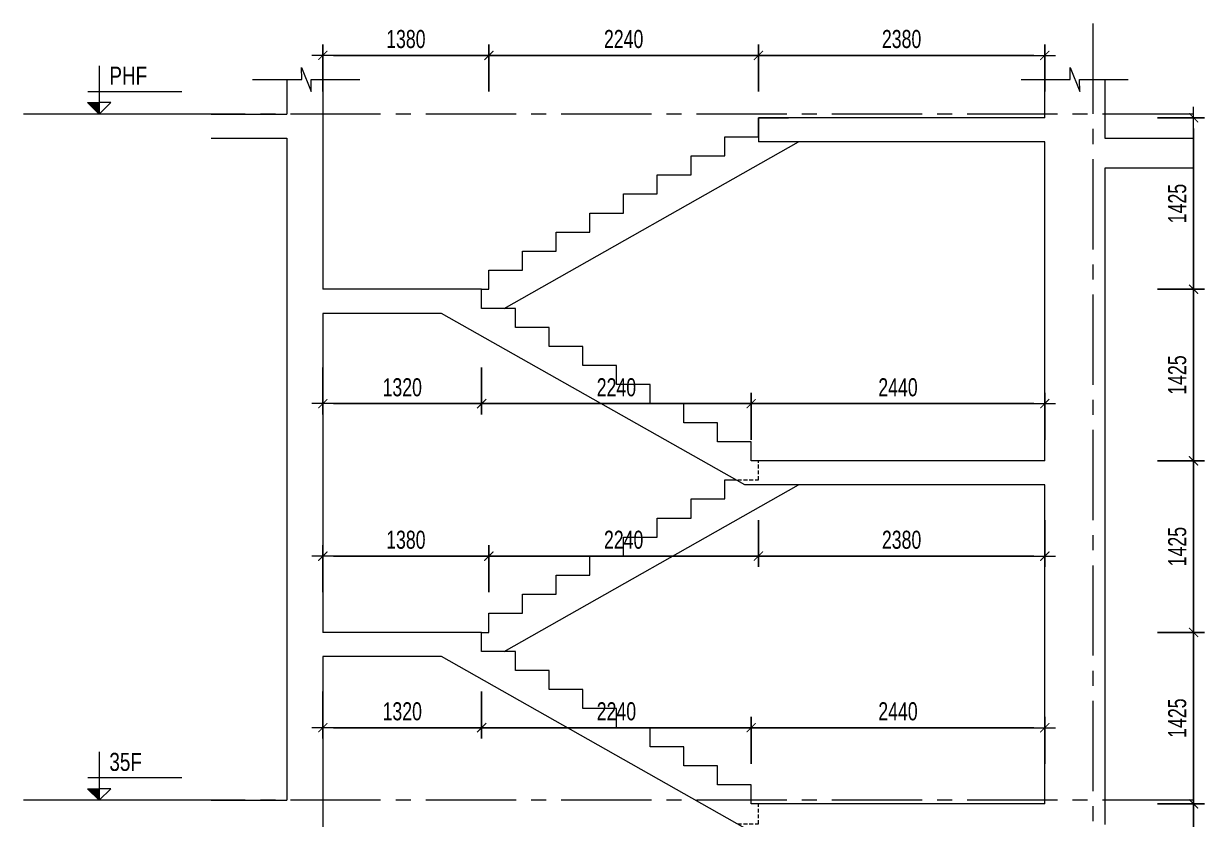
# Model space of a CAD drawing. Header units: millimetres. Extents: x -179076 to 254975, y -18667 to 296191.
# Drawn here: x 33983 to 43796, y 103619 to 110229 of the extents above; entities that cross this region are included whole.
import ezdxf

# ---------------------------------------------------------------- set-up
doc = ezdxf.new("R2010")
doc.units = ezdxf.units.MM
doc.linetypes.add('CENTER2', pattern=[1.125, 0.75, -0.125, 0.125, -0.125])
doc.linetypes.add('HIDDEN2', pattern=[4.7625, 3.175, -1.5875])
doc.layers.get('Defpoints').update_dxf_attribs({"color": 151, "lineweight": 9})
for name, color, linetype, lineweight in [('NDC_S_ANNO', 7, 'Continuous', 20), ('NDC_S_AXIS', 5, 'CENTER2', 13), ('NDC_S_CONTINUOUS', 3, 'Continuous', 20), ('NDC_S_DIM', 1, 'Continuous', 15), ('NDC_S_HIDDEN', 8, 'HIDDEN2', 13), ('NDC_S_SLAB', 2, 'Continuous', 20), ('NDC_S_SYMBOL', 1, 'Continuous', 15), ('NDC_S_TEXT SYMBOL', 7, 'Continuous', 20), ('NDC_S_VN TEXT', 7, 'Continuous', 20)]:
    doc.layers.add(name, color=color, linetype=linetype, lineweight=lineweight)
doc.styles.add('NDC_ANNO', font='', dxfattribs={"width": 0.8})
doc.styles.add('NDC_DIM', font='', dxfattribs={"width": 0.75})
doc.styles.get('NDC_ANNO').set_extended_font_data('Dotum')
doc.styles.get('NDC_DIM').set_extended_font_data('Dotum')
doc.dimstyles.new('NDC_dim_60', dxfattribs={"dimscale": 60, "dimtxt": 2.5, "dimasz": 1.5, "dimexe": 1.5, "dimexo": 2.5, "dimgap": 1, "dimtad": 1, "dimdec": 0, "dimzin": 0, "dimdsep": 46, "dimtxsty": 'NDC_DIM', "dimblk": 'DIMMARK', "dimcen": 0.09, "dimdle": 1.2, "dimclrd": 1, "dimclre": 1, "dimclrt": 3, "dimadec": 0, "dimazin": 0, "dimtfac": 1, "dimtdec": 0, "dimtix": 1, "dimtofl": 0, "dimtmove": 0, "dimatfit": 3, "dimfxl": 5, "dimfxlon": 1, "dimtolj": 1, "dimtzin": 0, "dimarcsym": 0})

# ---------------------------------------------------------------- blocks, each defined once
blk = doc.blocks.new('kata_block_CT')
at = {"layer": 'NDC_S_ANNO'}
blk.add_hatch(color=3, dxfattribs=at).paths.add_polyline_path([(0, 1.6), (-1.61, 1.6), (0, 0)])
at = {"layer": 'NDC_S_ANNO', "ltscale": 50}
h = blk.add_hatch(dxfattribs=at)
h.set_pattern_fill('ANSI31', color=256, scale=1.406, style=0)
h.paths.add_polyline_path([(0, 1.6), (0, 0), (1.61, 1.6)])
for p, q in [((-1.59, 3.14), (11.47, 3.14)), ((11.56, 0), (-1.64, 0))]:
    blk.add_line(p, q, dxfattribs=at)
for points in [[(0, 6.69), (0, 0)], [(0, 0), (-1.61, 1.6), (0, 1.6)], [(0, 0), (1.61, 1.6), (0, 1.6)]]:
    blk.add_lwpolyline(points, dxfattribs=at)
at = {"layer": 'NDC_S_ANNO', "color": 8, "ltscale": 50}
blk.add_lwpolyline([(0, 0), (-1.61, 1.6), (0, 1.6)], dxfattribs=at)
at = {"layer": 'NDC_S_TEXT SYMBOL', "color": 3, "style": 'NDC_ANNO', "width": 0.8}
blk.add_attdef('CT', (1.41, 4.07), '', height=2.5, dxfattribs=at)
blk = doc.blocks.new('DIMMARK')
at = {"layer": 'NDC_S_DIM', "color": 1}
blk.add_line((-1.5, 0), (1, 0), dxfattribs=at)
at = {"layer": 'NDC_S_DIM', "color": 2, "const_width": 0.1}
blk.add_lwpolyline([(-0.42, -0.42), (0.42, 0.42)], dxfattribs=at)
blk = doc.blocks.new('*D2771')
at = {"layer": 'Defpoints', "color": 0, "transparency": 16777216}
for p in [(36470, 105172.4), (37790, 105172.4), (37790, 104380.7)]:
    blk.add_point(p, dxfattribs=at)
at = {"layer": 'NDC_S_DIM', "color": 1, "lineweight": -2, "transparency": 16777216}
for p, q in [((36470, 104680.7), (36470, 104290.7)), ((37790, 104680.7), (37790, 104290.7)), ((36560, 104380.7), (37700, 104380.7))]:
    blk.add_line(p, q, dxfattribs=at)
at = {"layer": 'NDC_S_DIM', "color": 1, "lineweight": -2, "transparency": 16777216, "xscale": 90, "yscale": 90, "zscale": 90, "rotation": 180}
blk.add_blockref('DIMMARK', (36470, 104380.7), dxfattribs=at)
at = {"layer": 'NDC_S_DIM', "color": 1, "lineweight": -2, "transparency": 16777216, "xscale": 90, "yscale": 90, "zscale": 90}
blk.add_blockref('DIMMARK', (37790, 104380.7), dxfattribs=at)
at = {"layer": 'NDC_S_DIM', "color": 3, "transparency": 16777216, "insert": (37130, 104515.9), "char_height": 150, "attachment_point": 5, "style": 'NDC_DIM'}
blk.add_mtext('\\A1;1320', dxfattribs=at)
blk = doc.blocks.new('*D2772')
at = {"layer": 'Defpoints', "color": 0, "transparency": 16777216}
for p in [(37790, 105172.4), (40030, 104380.7), (40030, 103747.4)]:
    blk.add_point(p, dxfattribs=at)
at = {"layer": 'NDC_S_DIM', "color": 1, "lineweight": -2, "transparency": 16777216}
for p, q in [((37790, 104680.7), (37790, 104290.7)), ((40030, 104080.7), (40030, 104470.7)), ((37880, 104380.7), (39940, 104380.7))]:
    blk.add_line(p, q, dxfattribs=at)
at = {"layer": 'NDC_S_DIM', "color": 1, "lineweight": -2, "transparency": 16777216, "xscale": 90, "yscale": 90, "zscale": 90, "rotation": 180}
blk.add_blockref('DIMMARK', (37790, 104380.7), dxfattribs=at)
at = {"layer": 'NDC_S_DIM', "color": 1, "lineweight": -2, "transparency": 16777216, "xscale": 90, "yscale": 90, "zscale": 90}
blk.add_blockref('DIMMARK', (40030, 104380.7), dxfattribs=at)
at = {"layer": 'NDC_S_DIM', "color": 3, "transparency": 16777216, "insert": (38910, 104515.9), "char_height": 150, "attachment_point": 5, "style": 'NDC_DIM'}
blk.add_mtext('\\A1;2240', dxfattribs=at)
blk = doc.blocks.new('*D2773')
at = {"layer": 'Defpoints', "color": 0, "transparency": 16777216}
for p in [(42470, 104380.7), (40030, 103747.4), (42470, 103747.4)]:
    blk.add_point(p, dxfattribs=at)
at = {"layer": 'NDC_S_DIM', "color": 1, "lineweight": -2, "transparency": 16777216}
for p, q in [((40030, 104080.7), (40030, 104470.7)), ((42470, 104080.7), (42470, 104470.7)), ((40120, 104380.7), (42380, 104380.7))]:
    blk.add_line(p, q, dxfattribs=at)
at = {"layer": 'NDC_S_DIM', "color": 1, "lineweight": -2, "transparency": 16777216, "xscale": 90, "yscale": 90, "zscale": 90, "rotation": 180}
blk.add_blockref('DIMMARK', (40030, 104380.7), dxfattribs=at)
at = {"layer": 'NDC_S_DIM', "color": 1, "lineweight": -2, "transparency": 16777216, "xscale": 90, "yscale": 90, "zscale": 90}
blk.add_blockref('DIMMARK', (42470, 104380.7), dxfattribs=at)
at = {"layer": 'NDC_S_DIM', "color": 3, "transparency": 16777216, "insert": (41250, 104515.9), "char_height": 150, "attachment_point": 5, "style": 'NDC_DIM'}
blk.add_mtext('\\A1;2440', dxfattribs=at)
blk = doc.blocks.new('*D2774')
at = {"layer": 'Defpoints', "color": 0, "transparency": 16777216}
for p in [(37850, 105805.7), (36470, 105172.4), (37850, 105172.4)]:
    blk.add_point(p, dxfattribs=at)
at = {"layer": 'NDC_S_DIM', "color": 1, "lineweight": -2, "transparency": 16777216}
for p, q in [((36470, 105505.7), (36470, 105895.7)), ((37850, 105505.7), (37850, 105895.7)), ((36560, 105805.7), (37760, 105805.7))]:
    blk.add_line(p, q, dxfattribs=at)
at = {"layer": 'NDC_S_DIM', "color": 1, "lineweight": -2, "transparency": 16777216, "xscale": 90, "yscale": 90, "zscale": 90, "rotation": 180}
blk.add_blockref('DIMMARK', (36470, 105805.7), dxfattribs=at)
at = {"layer": 'NDC_S_DIM', "color": 1, "lineweight": -2, "transparency": 16777216, "xscale": 90, "yscale": 90, "zscale": 90}
blk.add_blockref('DIMMARK', (37850, 105805.7), dxfattribs=at)
at = {"layer": 'NDC_S_DIM', "color": 3, "transparency": 16777216, "insert": (37160, 105940.9), "char_height": 150, "attachment_point": 5, "style": 'NDC_DIM'}
blk.add_mtext('\\A1;1380', dxfattribs=at)
blk = doc.blocks.new('*D2775')
at = {"layer": 'Defpoints', "color": 0, "transparency": 16777216}
for p in [(40090, 106439.1), (40090, 105805.7), (37850, 105172.4)]:
    blk.add_point(p, dxfattribs=at)
at = {"layer": 'NDC_S_DIM', "color": 1, "lineweight": -2, "transparency": 16777216}
for p, q in [((40090, 106105.7), (40090, 105715.7)), ((37850, 105505.7), (37850, 105895.7)), ((37940, 105805.7), (40000, 105805.7))]:
    blk.add_line(p, q, dxfattribs=at)
at = {"layer": 'NDC_S_DIM', "color": 1, "lineweight": -2, "transparency": 16777216, "xscale": 90, "yscale": 90, "zscale": 90, "rotation": 180}
blk.add_blockref('DIMMARK', (37850, 105805.7), dxfattribs=at)
at = {"layer": 'NDC_S_DIM', "color": 1, "lineweight": -2, "transparency": 16777216, "xscale": 90, "yscale": 90, "zscale": 90}
blk.add_blockref('DIMMARK', (40090, 105805.7), dxfattribs=at)
at = {"layer": 'NDC_S_DIM', "color": 3, "transparency": 16777216, "insert": (38970, 105940.9), "char_height": 150, "attachment_point": 5, "style": 'NDC_DIM'}
blk.add_mtext('\\A1;2240', dxfattribs=at)
blk = doc.blocks.new('*D2776')
at = {"layer": 'Defpoints', "color": 0, "transparency": 16777216}
for p in [(40090, 106439.1), (42470, 106397.4), (42470, 105805.7)]:
    blk.add_point(p, dxfattribs=at)
at = {"layer": 'NDC_S_DIM', "color": 1, "lineweight": -2, "transparency": 16777216}
for p, q in [((40090, 106105.7), (40090, 105715.7)), ((42470, 106105.7), (42470, 105715.7)), ((40180, 105805.7), (42380, 105805.7))]:
    blk.add_line(p, q, dxfattribs=at)
at = {"layer": 'NDC_S_DIM', "color": 1, "lineweight": -2, "transparency": 16777216, "xscale": 90, "yscale": 90, "zscale": 90, "rotation": 180}
blk.add_blockref('DIMMARK', (40090, 105805.7), dxfattribs=at)
at = {"layer": 'NDC_S_DIM', "color": 1, "lineweight": -2, "transparency": 16777216, "xscale": 90, "yscale": 90, "zscale": 90}
blk.add_blockref('DIMMARK', (42470, 105805.7), dxfattribs=at)
at = {"layer": 'NDC_S_DIM', "color": 3, "transparency": 16777216, "insert": (41280, 105940.9), "char_height": 150, "attachment_point": 5, "style": 'NDC_DIM'}
blk.add_mtext('\\A1;2380', dxfattribs=at)
blk = doc.blocks.new('*D2777')
at = {"layer": 'Defpoints', "color": 0, "transparency": 16777216}
for p in [(36470, 108022.4), (37790, 108022.4), (37790, 107072.4)]:
    blk.add_point(p, dxfattribs=at)
at = {"layer": 'NDC_S_DIM', "color": 1, "lineweight": -2, "transparency": 16777216}
for p, q in [((36470, 107372.4), (36470, 106982.4)), ((37790, 107372.4), (37790, 106982.4)), ((36560, 107072.4), (37700, 107072.4))]:
    blk.add_line(p, q, dxfattribs=at)
at = {"layer": 'NDC_S_DIM', "color": 1, "lineweight": -2, "transparency": 16777216, "xscale": 90, "yscale": 90, "zscale": 90, "rotation": 180}
blk.add_blockref('DIMMARK', (36470, 107072.4), dxfattribs=at)
at = {"layer": 'NDC_S_DIM', "color": 1, "lineweight": -2, "transparency": 16777216, "xscale": 90, "yscale": 90, "zscale": 90}
blk.add_blockref('DIMMARK', (37790, 107072.4), dxfattribs=at)
at = {"layer": 'NDC_S_DIM', "color": 3, "transparency": 16777216, "insert": (37130, 107207.5), "char_height": 150, "attachment_point": 5, "style": 'NDC_DIM'}
blk.add_mtext('\\A1;1320', dxfattribs=at)
blk = doc.blocks.new('*D2814')
at = {"layer": 'Defpoints', "color": 0, "transparency": 16777216}
for p in [(37790, 108022.4), (40030, 107072.4), (40030, 106597.4)]:
    blk.add_point(p, dxfattribs=at)
at = {"layer": 'NDC_S_DIM', "color": 1, "lineweight": -2, "transparency": 16777216}
for p, q in [((37790, 107372.4), (37790, 106982.4)), ((40030, 106772.4), (40030, 107162.4)), ((37880, 107072.4), (39940, 107072.4))]:
    blk.add_line(p, q, dxfattribs=at)
at = {"layer": 'NDC_S_DIM', "color": 1, "lineweight": -2, "transparency": 16777216, "xscale": 90, "yscale": 90, "zscale": 90, "rotation": 180}
blk.add_blockref('DIMMARK', (37790, 107072.4), dxfattribs=at)
at = {"layer": 'NDC_S_DIM', "color": 1, "lineweight": -2, "transparency": 16777216, "xscale": 90, "yscale": 90, "zscale": 90}
blk.add_blockref('DIMMARK', (40030, 107072.4), dxfattribs=at)
at = {"layer": 'NDC_S_DIM', "color": 3, "transparency": 16777216, "insert": (38910, 107207.5), "char_height": 150, "attachment_point": 5, "style": 'NDC_DIM'}
blk.add_mtext('\\A1;2240', dxfattribs=at)
blk = doc.blocks.new('*D2815')
at = {"layer": 'Defpoints', "color": 0, "transparency": 16777216}
for p in [(42470, 107072.4), (40030, 106597.4), (42470, 106597.4)]:
    blk.add_point(p, dxfattribs=at)
at = {"layer": 'NDC_S_DIM', "color": 1, "lineweight": -2, "transparency": 16777216}
for p, q in [((40030, 106772.4), (40030, 107162.4)), ((42470, 106772.4), (42470, 107162.4)), ((40120, 107072.4), (42380, 107072.4))]:
    blk.add_line(p, q, dxfattribs=at)
at = {"layer": 'NDC_S_DIM', "color": 1, "lineweight": -2, "transparency": 16777216, "xscale": 90, "yscale": 90, "zscale": 90, "rotation": 180}
blk.add_blockref('DIMMARK', (40030, 107072.4), dxfattribs=at)
at = {"layer": 'NDC_S_DIM', "color": 1, "lineweight": -2, "transparency": 16777216, "xscale": 90, "yscale": 90, "zscale": 90}
blk.add_blockref('DIMMARK', (42470, 107072.4), dxfattribs=at)
at = {"layer": 'NDC_S_DIM', "color": 3, "transparency": 16777216, "insert": (41250, 107207.5), "char_height": 150, "attachment_point": 5, "style": 'NDC_DIM'}
blk.add_mtext('\\A1;2440', dxfattribs=at)
blk = doc.blocks.new('*D2816')
at = {"layer": 'Defpoints', "color": 0, "transparency": 16777216}
for p in [(37850, 109965.4), (37850, 108101.6), (36470, 108022.4)]:
    blk.add_point(p, dxfattribs=at)
at = {"layer": 'NDC_S_DIM', "color": 1, "lineweight": -2, "transparency": 16777216}
for p, q in [((36470, 109665.4), (36470, 110055.4)), ((37850, 109665.4), (37850, 110055.4)), ((36560, 109965.4), (37760, 109965.4))]:
    blk.add_line(p, q, dxfattribs=at)
at = {"layer": 'NDC_S_DIM', "color": 1, "lineweight": -2, "transparency": 16777216, "xscale": 90, "yscale": 90, "zscale": 90, "rotation": 180}
blk.add_blockref('DIMMARK', (36470, 109965.4), dxfattribs=at)
at = {"layer": 'NDC_S_DIM', "color": 1, "lineweight": -2, "transparency": 16777216, "xscale": 90, "yscale": 90, "zscale": 90}
blk.add_blockref('DIMMARK', (37850, 109965.4), dxfattribs=at)
at = {"layer": 'NDC_S_DIM', "color": 3, "transparency": 16777216, "insert": (37160, 110100.5), "char_height": 150, "attachment_point": 5, "style": 'NDC_DIM'}
blk.add_mtext('\\A1;1380', dxfattribs=at)
blk = doc.blocks.new('*D2817')
at = {"layer": 'Defpoints', "color": 0, "transparency": 16777216}
for p in [(40090, 109965.4), (40090, 109289.1), (37850, 108101.6)]:
    blk.add_point(p, dxfattribs=at)
at = {"layer": 'NDC_S_DIM', "color": 1, "lineweight": -2, "transparency": 16777216}
for p, q in [((37850, 109665.4), (37850, 110055.4)), ((40090, 109665.4), (40090, 110055.4)), ((37940, 109965.4), (40000, 109965.4))]:
    blk.add_line(p, q, dxfattribs=at)
at = {"layer": 'NDC_S_DIM', "color": 1, "lineweight": -2, "transparency": 16777216, "xscale": 90, "yscale": 90, "zscale": 90, "rotation": 180}
blk.add_blockref('DIMMARK', (37850, 109965.4), dxfattribs=at)
at = {"layer": 'NDC_S_DIM', "color": 1, "lineweight": -2, "transparency": 16777216, "xscale": 90, "yscale": 90, "zscale": 90}
blk.add_blockref('DIMMARK', (40090, 109965.4), dxfattribs=at)
at = {"layer": 'NDC_S_DIM', "color": 3, "transparency": 16777216, "insert": (38970, 110100.5), "char_height": 150, "attachment_point": 5, "style": 'NDC_DIM'}
blk.add_mtext('\\A1;2240', dxfattribs=at)
blk = doc.blocks.new('*D2818')
at = {"layer": 'Defpoints', "color": 0, "transparency": 16777216}
for p in [(42470, 109965.4), (42470, 109447.4), (40090, 109289.1)]:
    blk.add_point(p, dxfattribs=at)
at = {"layer": 'NDC_S_DIM', "color": 1, "lineweight": -2, "transparency": 16777216}
for p, q in [((40090, 109665.4), (40090, 110055.4)), ((42470, 109665.4), (42470, 110055.4)), ((40180, 109965.4), (42380, 109965.4))]:
    blk.add_line(p, q, dxfattribs=at)
at = {"layer": 'NDC_S_DIM', "color": 1, "lineweight": -2, "transparency": 16777216, "xscale": 90, "yscale": 90, "zscale": 90, "rotation": 180}
blk.add_blockref('DIMMARK', (40090, 109965.4), dxfattribs=at)
at = {"layer": 'NDC_S_DIM', "color": 1, "lineweight": -2, "transparency": 16777216, "xscale": 90, "yscale": 90, "zscale": 90}
blk.add_blockref('DIMMARK', (42470, 109965.4), dxfattribs=at)
at = {"layer": 'NDC_S_DIM', "color": 3, "transparency": 16777216, "insert": (41280, 110100.5), "char_height": 150, "attachment_point": 5, "style": 'NDC_DIM'}
blk.add_mtext('\\A1;2380', dxfattribs=at)
blk = doc.blocks.new('*D3075')
at = {"layer": 'Defpoints', "color": 0, "transparency": 16777216}
for p in [(40030, 103747.4), (43706.4, 103747.4), (37850, 102247.4)]:
    blk.add_point(p, dxfattribs=at)
at = {"layer": 'NDC_S_DIM', "color": 1, "lineweight": -2, "transparency": 16777216}
for p, q in [((43406.4, 103747.4), (43796.4, 103747.4)), ((43706.4, 102337.4), (43706.4, 103657.4)), ((43406.4, 102247.4), (43796.4, 102247.4))]:
    blk.add_line(p, q, dxfattribs=at)
at = {"layer": 'NDC_S_DIM', "color": 1, "lineweight": -2, "transparency": 16777216, "xscale": 90, "yscale": 90, "zscale": 90}
for p, rotation in [((43706.4, 103747.4), 90), ((43706.4, 102247.4), 270)]:
    blk.add_blockref('DIMMARK', p, dxfattribs=dict(at, rotation=rotation))
at = {"layer": 'NDC_S_DIM', "color": 3, "transparency": 16777216, "insert": (43571.3, 102997.4), "char_height": 150, "attachment_point": 5, "rotation": 90, "style": 'NDC_DIM'}
blk.add_mtext('\\A1;1500', dxfattribs=at)
blk = doc.blocks.new('*D3076')
at = {"layer": 'Defpoints', "color": 0, "transparency": 16777216}
for p in [(37850, 105172.4), (43706.4, 105172.4), (40030, 103747.4)]:
    blk.add_point(p, dxfattribs=at)
at = {"layer": 'NDC_S_DIM', "color": 1, "lineweight": -2, "transparency": 16777216}
for p, q in [((43406.4, 105172.4), (43796.4, 105172.4)), ((43706.4, 103837.4), (43706.4, 105082.4)), ((43406.4, 103747.4), (43796.4, 103747.4))]:
    blk.add_line(p, q, dxfattribs=at)
at = {"layer": 'NDC_S_DIM', "color": 1, "lineweight": -2, "transparency": 16777216, "xscale": 90, "yscale": 90, "zscale": 90}
for p, rotation in [((43706.4, 105172.4), 90), ((43706.4, 103747.4), 270)]:
    blk.add_blockref('DIMMARK', p, dxfattribs=dict(at, rotation=rotation))
at = {"layer": 'NDC_S_DIM', "color": 3, "transparency": 16777216, "insert": (43571.3, 104459.9), "char_height": 150, "attachment_point": 5, "rotation": 90, "style": 'NDC_DIM'}
blk.add_mtext('\\A1;1425', dxfattribs=at)
blk = doc.blocks.new('*D3077')
at = {"layer": 'Defpoints', "color": 0, "transparency": 16777216}
for p in [(40030, 106597.4), (43706.4, 106597.4), (37850, 105172.4)]:
    blk.add_point(p, dxfattribs=at)
at = {"layer": 'NDC_S_DIM', "color": 1, "lineweight": -2, "transparency": 16777216}
for p, q in [((43406.4, 106597.4), (43796.4, 106597.4)), ((43706.4, 105262.4), (43706.4, 106507.4)), ((43406.4, 105172.4), (43796.4, 105172.4))]:
    blk.add_line(p, q, dxfattribs=at)
at = {"layer": 'NDC_S_DIM', "color": 1, "lineweight": -2, "transparency": 16777216, "xscale": 90, "yscale": 90, "zscale": 90}
for p, rotation in [((43706.4, 106597.4), 90), ((43706.4, 105172.4), 270)]:
    blk.add_blockref('DIMMARK', p, dxfattribs=dict(at, rotation=rotation))
at = {"layer": 'NDC_S_DIM', "color": 3, "transparency": 16777216, "insert": (43571.3, 105884.9), "char_height": 150, "attachment_point": 5, "rotation": 90, "style": 'NDC_DIM'}
blk.add_mtext('\\A1;1425', dxfattribs=at)
blk = doc.blocks.new('*D3078')
at = {"layer": 'Defpoints', "color": 0, "transparency": 16777216}
for p in [(37850, 108022.4), (43706.4, 108022.4), (40030, 106597.4)]:
    blk.add_point(p, dxfattribs=at)
at = {"layer": 'NDC_S_DIM', "color": 1, "lineweight": -2, "transparency": 16777216}
for p, q in [((43406.4, 108022.4), (43796.4, 108022.4)), ((43706.4, 106687.4), (43706.4, 107932.4)), ((43406.4, 106597.4), (43796.4, 106597.4))]:
    blk.add_line(p, q, dxfattribs=at)
at = {"layer": 'NDC_S_DIM', "color": 1, "lineweight": -2, "transparency": 16777216, "xscale": 90, "yscale": 90, "zscale": 90}
for p, rotation in [((43706.4, 108022.4), 90), ((43706.4, 106597.4), 270)]:
    blk.add_blockref('DIMMARK', p, dxfattribs=dict(at, rotation=rotation))
at = {"layer": 'NDC_S_DIM', "color": 3, "transparency": 16777216, "insert": (43571.3, 107309.9), "char_height": 150, "attachment_point": 5, "rotation": 90, "style": 'NDC_DIM'}
blk.add_mtext('\\A1;1425', dxfattribs=at)
blk = doc.blocks.new('*D3079')
at = {"layer": 'Defpoints', "color": 0, "transparency": 16777216}
for p in [(40090, 109447.4), (43706.4, 109447.4), (37850, 108022.4)]:
    blk.add_point(p, dxfattribs=at)
at = {"layer": 'NDC_S_DIM', "color": 1, "lineweight": -2, "transparency": 16777216}
for p, q in [((43406.4, 109447.4), (43796.4, 109447.4)), ((43706.4, 108112.4), (43706.4, 109357.4)), ((43406.4, 108022.4), (43796.4, 108022.4))]:
    blk.add_line(p, q, dxfattribs=at)
at = {"layer": 'NDC_S_DIM', "color": 1, "lineweight": -2, "transparency": 16777216, "xscale": 90, "yscale": 90, "zscale": 90}
for p, rotation in [((43706.4, 109447.4), 90), ((43706.4, 108022.4), 270)]:
    blk.add_blockref('DIMMARK', p, dxfattribs=dict(at, rotation=rotation))
at = {"layer": 'NDC_S_DIM', "color": 3, "transparency": 16777216, "insert": (43571.3, 108734.9), "char_height": 150, "attachment_point": 5, "rotation": 90, "style": 'NDC_DIM'}
blk.add_mtext('\\A1;1425', dxfattribs=at)

msp = doc.modelspace()

# ---------------------------------------------------------------- linework, layer by layer
at = {"layer": 'NDC_S_AXIS', "ltscale": 1000}
for p, q in [((42870, 110229.2), (42870, 93344.9)), ((43700.7, 109477.4), (33983.3, 109477.4)), ((43700.7, 103777.4), (33983.3, 103777.4))]:
    msp.add_line(p, q, dxfattribs=at)
at = {"layer": 'NDC_S_CONTINUOUS'}
for p, q in [((37976.3, 107864.1), (40422.6, 109247.4)), ((37976.3, 105014.1), (40422.6, 106397.4))]:
    msp.add_line(p, q, dxfattribs=at)
for points in [[(37790, 108022.4), (37850, 108022.4), (37850, 108180.7), (38130, 108180.7), (38130, 108339.1), (38410, 108339.1), (38410, 108497.4), (38690, 108497.4), (38690, 108655.7), (38970, 108655.7), (38970, 108814.1), (39250, 108814.1), (39250, 108972.4), (39530, 108972.4), (39530, 109130.7), (39810, 109130.7), (39810, 109289.1), (40090, 109289.1), (40090, 109447.4), (40340, 109447.4)], [(37790, 105172.4), (37850, 105172.4), (37850, 105330.7), (38130, 105330.7), (38130, 105489.1), (38410, 105489.1), (38410, 105647.4), (38690, 105647.4), (38690, 105805.7), (38970, 105805.7), (38970, 105964.1), (39250, 105964.1), (39250, 106122.4), (39530, 106122.4), (39530, 106280.7), (39810, 106280.7), (39810, 106439.1), (39903.7, 106439.1)]]:
    msp.add_lwpolyline(points, dxfattribs=at)
at = {"layer": 'NDC_S_HIDDEN', "ltscale": 10}
for points in [[(39919, 106439.1), (40090, 106439.1), (40090, 106597.4)], [(39919, 103580.7), (40090, 103580.7), (40090, 103747.4)]]:
    msp.add_lwpolyline(points, dxfattribs=at)
at = {"layer": 'NDC_S_SLAB'}
for p, q in [((36470, 109765.8), (36470, 108022.4)), ((42470, 109447.4), (42470, 109765.8)), ((42970, 109765.8), (42970, 109277.4)), ((35542.7, 109477.4), (36170, 109477.4)), ((42470, 109447.4), (40090, 109447.4)), ((40090, 109447.4), (40090, 109247.4)), ((35542.7, 109277.4), (36170, 109277.4)), ((42470, 109247.4), (40090, 109247.4)), ((42470, 106597.4), (42470, 109247.4)), ((42970, 109277.4), (43700.7, 109277.4)), ((42970, 109027.4), (42970, 103577.4)), ((43700.7, 109027.4), (42970, 109027.4)), ((36470, 107822.4), (36470, 105172.4)), ((42470, 103747.4), (42470, 106397.4)), ((36470, 104972.4), (36470, 102247.4)), ((35542.7, 103777.4), (36170, 103777.4))]:
    msp.add_line(p, q, dxfattribs=at)
for points in [[(36170, 109765.8), (36170, 109477.4)], [(36170, 109277.4), (36170, 103777.4)], [(42470, 106597.4), (40030, 106597.4), (40030, 106755.7), (39750, 106755.7), (39750, 106914.1), (39470, 106914.1), (39470, 107072.4), (39190, 107072.4), (39190, 107230.7), (38910, 107230.7), (38910, 107389.1), (38630, 107389.1), (38630, 107547.4), (38350, 107547.4), (38350, 107705.7), (38070, 107705.7), (38070, 107864.1), (37790, 107864.1), (37790, 108022.4), (36470, 108022.4)], [(42470, 106397.4), (39977.3, 106397.4), (37457.3, 107822.4), (36470, 107822.4)], [(42470, 103747.4), (40030, 103747.4), (40030, 103905.7), (39750, 103905.7), (39750, 104064.1), (39470, 104064.1), (39470, 104222.4), (39190, 104222.4), (39190, 104380.7), (38910, 104380.7), (38910, 104539.1), (38630, 104539.1), (38630, 104697.4), (38350, 104697.4), (38350, 104855.7), (38070, 104855.7), (38070, 105014.1), (37790, 105014.1), (37790, 105172.4), (36470, 105172.4)], [(42470, 100747.4), (42470, 103547.4), (39977.3, 103547.4), (37457.3, 104972.4), (36470, 104972.4)]]:
    msp.add_lwpolyline(points, dxfattribs=at)
at = {"layer": 'NDC_S_SYMBOL', "elevation": 0}
msp.add_lwpolyline([(35886.6, 109765.8), (36296.2, 109765.8), (36294, 109865.8), (36374, 109665.8), (36371.9, 109765.8), (36778.2, 109765.8)], dxfattribs=at)
at = {"layer": 'NDC_S_SYMBOL'}
msp.add_lwpolyline([(42272.5, 109765.8), (42682.1, 109765.8), (42680, 109865.8), (42760, 109665.8), (42757.8, 109765.8), (43164.1, 109765.8)], dxfattribs=at)

# ---------------------------------------------------------------- block references
at = {"layer": 'NDC_S_VN TEXT', "xscale": 60, "yscale": 60, "zscale": 60}
for p, values in [((34611.4, 109477.4), {'CT': 'PHF'}), ((34611.4, 103777.4), {'CT': '35F'})]:
    msp.add_blockref('kata_block_CT', p, dxfattribs=at).add_auto_attribs(values)

# ---------------------------------------------------------------- dimensions: what is measured, and where the dimension line sits
at = {"layer": 'NDC_S_DIM'}
for base, p1, p2, picture, middle in [((37850, 109965.4), (36470, 108022.4), (37850, 108101.6), '*D2816', (37160, 110100.5)), ((37790, 107072.4), (36470, 108022.4), (37790, 108022.4), '*D2777', (37130, 107207.5)), ((37850, 105805.7), (36470, 105172.4), (37850, 105172.4), '*D2774', (37160, 105940.9)), ((37790, 104380.7), (36470, 105172.4), (37790, 105172.4), '*D2771', (37130, 104515.9))]:
    dim = msp.add_linear_dim(base=base, p1=p1, p2=p2, dimstyle='NDC_dim_60', dxfattribs=at)
    dim.commit()
    dim.dimension.update_dxf_attribs({"geometry": picture, "text_midpoint": middle})
for base, p1, p2, picture, middle in [((40090, 109965.4), (37850, 108101.6), (40090, 109289.1), '*D2817', (38970, 110100.5)), ((42470, 109965.4), (40090, 109289.1), (42470, 109447.4), '*D2818', (41280, 110100.5)), ((40030, 107072.4), (37790, 108022.4), (40030, 106597.4), '*D2814', (38910, 107207.5)), ((42470, 107072.4), (40030, 106597.4), (42470, 106597.4), '*D2815', (41250, 107207.5)), ((40090, 105805.7), (37850, 105172.4), (40090, 106439.1), '*D2775', (38970, 105940.9)), ((42470, 105805.7), (40090, 106439.1), (42470, 106397.4), '*D2776', (41280, 105940.9)), ((40030, 104380.7), (37790, 105172.4), (40030, 103747.4), '*D2772', (38910, 104515.9)), ((42470, 104380.7), (40030, 103747.4), (42470, 103747.4), '*D2773', (41250, 104515.9))]:
    dim = msp.add_linear_dim(base=base, p1=p1, p2=p2, dimstyle='NDC_dim_60', override={"dimtmove": 1}, dxfattribs=at)
    dim.commit()
    dim.dimension.update_dxf_attribs({"geometry": picture, "text_midpoint": middle})
for base, p1, p2, picture, middle in [((43706.4, 109447.4), (37850, 108022.4), (40090, 109447.4), '*D3079', (43571.3, 108734.9)), ((43706.4, 108022.4), (40030, 106597.4), (37850, 108022.4), '*D3078', (43571.3, 107309.9)), ((43706.4, 106597.4), (37850, 105172.4), (40030, 106597.4), '*D3077', (43571.3, 105884.9)), ((43706.4, 105172.4), (40030, 103747.4), (37850, 105172.4), '*D3076', (43571.3, 104459.9)), ((43706.4, 103747.4), (37850, 102247.4), (40030, 103747.4), '*D3075', (43571.3, 102997.4))]:
    dim = msp.add_linear_dim(base=base, p1=p1, p2=p2, angle=90, dimstyle='NDC_dim_60', override={"dimtmove": 1}, dxfattribs=at)
    dim.commit()
    dim.dimension.update_dxf_attribs({"geometry": picture, "text_midpoint": middle})

doc.saveas('drawing.dxf')
